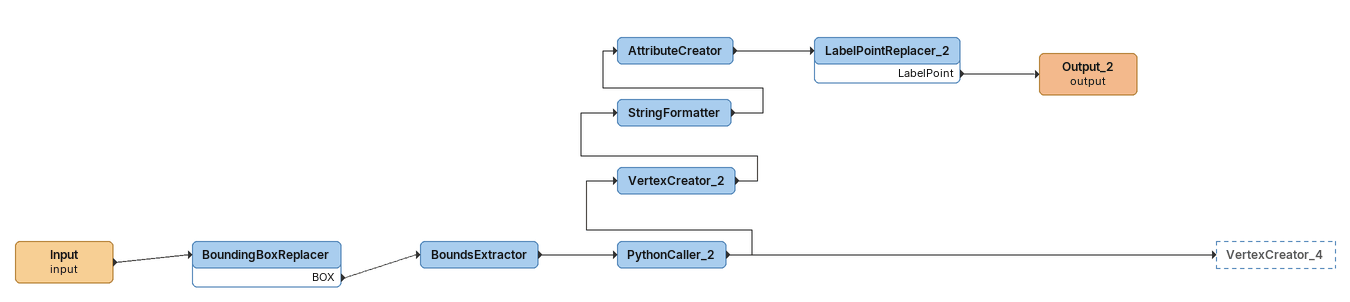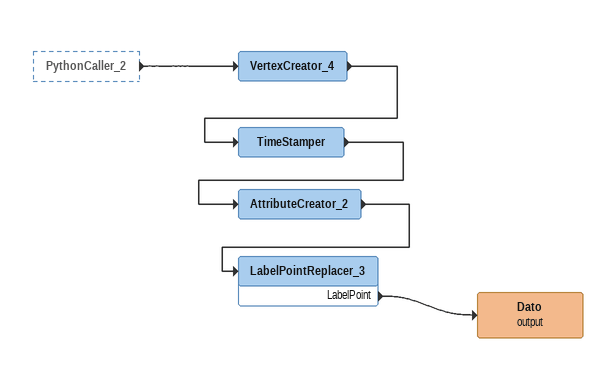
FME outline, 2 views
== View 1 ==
Input (input)
    -> BoundingBoxReplacer
BoundingBoxReplacer
    BOX -> BoundsExtractor
BoundsExtractor
    -> PythonCaller_2
PythonCaller_2
    -> VertexCreator_2
    -> VertexCreator_4
VertexCreator_2
    -> StringFormatter
StringFormatter
    -> AttributeCreator
AttributeCreator
    -> LabelPointReplacer_2
LabelPointReplacer_2
    LabelPoint -> Output_2 (output)
Output_2 (output)

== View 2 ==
PythonCaller_2 [outside]
    -> VertexCreator_4
VertexCreator_4
    -> TimeStamper
TimeStamper
    -> AttributeCreator_2
AttributeCreator_2
    -> LabelPointReplacer_3
LabelPointReplacer_3
    LabelPoint -> Dato (output)
Dato (output)
